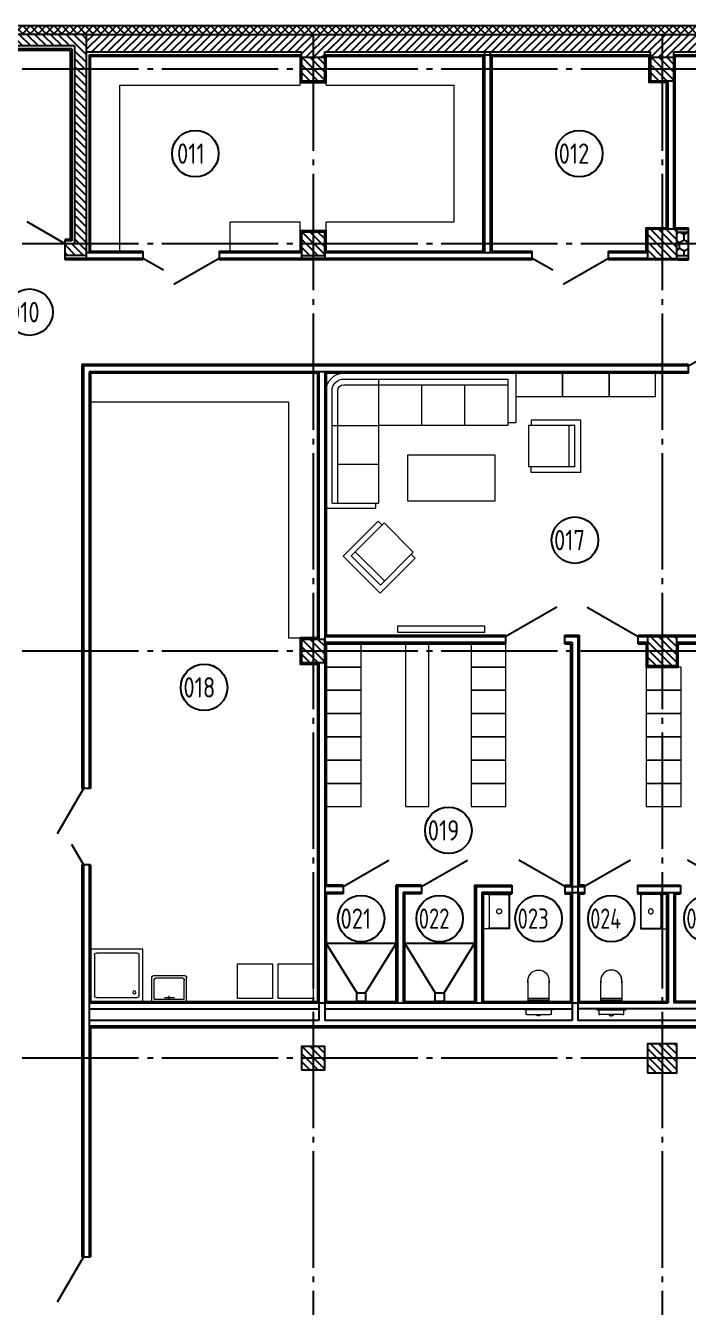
# Model space of a CAD drawing. Header units: millimetres. Extents: x -4830 to 49130, y -6610 to 27750.
# Drawn here: x 7058 to 18450, y 5718 to 27750 of the extents above; entities that cross this region are included whole.
import ezdxf

# ---------------------------------------------------------------- set-up
doc = ezdxf.new("R2010")
doc.units = ezdxf.units.MM
doc.linetypes.add('ГОСТ 2.303 5', pattern=[24, 20, -1.5, 1, -1.5])
doc.layers.add('Оборудование', color=5, linetype='Continuous', lineweight=18)
doc.layers.add('оси', color=7, linetype='Continuous')
doc.layers.add('текст', color=7, linetype='Continuous')
doc.styles.add('ГОСТ 2.304', font='CS_Gost2304.shx')
pattern_1 = [(45, (-7769.68, -10084.31), (-67.35192, 67.35192), [])]
pattern_2 = [(135, (-7769.68, -10084.31), (-67.35192, -67.35192), [])]
pattern_3 = [(90, (-7769.684, -10084.31), (-82.48892, 142.875), [95.25, -190.5]), (210, (-7769.684, -10084.31), (-82.48892, -142.875), [95.25, -190.5]), (150, (-7769.684, -10084.31), (-164.97784, 3e-07), [-190.5, 95.25])]
pattern_4 = [(135, (-1769.68, 13915.69), (-67.35192, -67.35192), [])]
pattern_5 = [(135, (-7769.68, 10915.69), (-67.35192, -67.35192), [])]
pattern_6 = [(135, (-7769.68, -3084.31), (-67.35192, -67.35192), [])]
pattern_7 = [(135, (-1769.68, -84.31), (-67.35192, -67.35192), [])]
pattern_8 = [(135, (-1769.68, 6915.69), (-67.35192, -67.35192), [])]
pattern_9 = [(135, (-7769.68, 13915.69), (-67.35192, -67.35192), [])]
pattern_10 = [(135, (-7769.68, 3915.69), (-67.35192, -67.35192), [])]

# ---------------------------------------------------------------- blocks, each defined once
blk = doc.blocks.new('Инсталляция - унитаз')
at = {"layer": 'Оборудование', "ltscale": 100}
for p, q in [((-215, 225), (-215, 145)), ((-195, 225), (-215, 225)), ((-195, 225), (0, 225)), ((0, 225), (195, 225)), ((215, 225), (195, 225)), ((215, 145), (215, 225)), ((-220, 145), (-250, 145)), ((-250, 145), (-250, 125)), ((-250, 125), (250, 125)), ((220, 145), (-220, 145)), ((-220, 145), (-220, 125)), ((-220, 125), (-220, 145)), ((220, 125), (220, 145)), ((250, 145), (220, 145)), ((220, 145), (220, 125)), ((250, 125), (250, 145)), ((-183, 0), (182, 0)), ((-183, 0), (-183, -20)), ((-172, -20), (-183, -20)), ((-183, -358), (-183, -20)), ((182, -20), (-183, -20)), ((-183, -50), (-183, -20)), ((182, -50), (-183, -50)), ((-183, -50), (182, -50)), ((-183, -319), (-183, -50)), ((-172, 0), (-172, -20)), ((-172, -20), (-172, 0)), ((-172, -20), (-172, 0)), ((-172, -20), (172, -20)), ((-65, -5), (-65, 0)), ((65, -5), (-65, -5)), ((-35, -7), (-35, -5)), ((-35, -5), (-35, -7)), ((-35, -7), (-35, -5)), ((-33, -7), (-35, -7)), ((-35, -7), (-33, -7)), ((-35, -7), (-33, -7)), ((33, -7), (-33, -7)), ((35, -7), (33, -7)), ((33, -7), (35, -7)), ((33, -7), (35, -7)), ((35, -5), (35, -7)), ((35, -7), (35, -5)), ((35, -7), (35, -5)), ((65, 0), (65, -5)), ((172, 0), (172, -20)), ((172, -20), (172, 0)), ((172, 0), (172, -20)), ((172, -20), (182, -20)), ((182, 0), (182, -20)), ((182, -20), (182, -358)), ((182, -20), (182, -50)), ((182, -50), (182, -319)), ((-183, -319), (-183, -358)), ((182, -358), (182, -319))]:
    blk.add_line(p, q, dxfattribs=at)
at = {"layer": 'Оборудование', "ltscale": 100, "flags": 128}
blk.add_lwpolyline([(45, 225), (43, 226), (42, 228), (40, 230), (38, 231), (36, 233), (34, 234), (32, 235), (30, 237), (28, 238), (26, 239), (24, 240), (22, 241), (19, 242), (17, 242), (15, 243), (13, 244), (10, 244), (8, 244), (5, 245), (3, 245), (1, 245), (-2, 245), (-4, 245), (-7, 245), (-9, 244), (-11, 244), (-14, 243), (-16, 243), (-18, 242), (-21, 241), (-23, 241), (-25, 240), (-27, 239), (-29, 237), (-31, 236), (-33, 235), (-35, 234), (-37, 232), (-39, 231), (-41, 229), (-43, 227), (-44, 226)], dxfattribs=at)
at = {"layer": 'Оборудование', "ltscale": 100}
for radius, start, end in [(182, 180, 0), (183, 180, 270), (182, 270, 0)]:
    blk.add_arc((0, -358), radius, start, end, dxfattribs=at)
blk = doc.blocks.new('Sanitary_Basins_Gala_ALBUS-Over-counter-Wash-basin-60x45-cm - ALBUS Over counter Wash basin 60x45 cm_-V44-План на отм _4_200')
at = {"layer": 'Оборудование'}
for p, q in [((-302, -218), (-302, 226)), ((298, -218), (298, 226)), ((-290, 117), (-291, 113)), ((-291, 113), (-291, -199)), ((-288, 121), (-290, 117)), ((-285, 124), (-288, 121)), ((-282, 125), (-285, 124)), ((-277, 126), (-282, 125)), ((-273, 127), (-277, 126)), ((-263, 127), (-273, 127)), ((-263, 127), (264, 127)), ((269, 127), (259, 127)), ((274, 126), (269, 127)), ((278, 125), (274, 126)), ((282, 124), (278, 125)), ((285, 121), (282, 124)), ((286, 117), (285, 121)), ((287, 113), (286, 117)), ((287, -199), (287, 113)), ((-302, -219), (-302, -218)), ((-301, -220), (-302, -219)), ((-301, -221), (-301, -220)), ((-291, -199), (-290, -203)), ((-290, -203), (-288, -207)), ((-288, -207), (-285, -210)), ((-285, -210), (-281, -212)), ((-281, -212), (-277, -213)), ((-277, -213), (-273, -213)), ((-268, -214), (-273, -213)), ((-268, -214), (264, -214)), ((-42, -35), (-43, -39)), ((-43, -39), (-43, -42)), ((-43, -42), (-43, -46)), ((-43, -46), (-43, -50)), ((-43, -50), (-43, -54)), ((-43, -54), (-42, -58)), ((-40, -31), (-42, -35)), ((-42, -58), (-40, -61)), ((-39, -27), (-40, -31)), ((-40, -61), (-39, -65)), ((-37, -23), (-39, -27)), ((-39, -65), (-37, -69)), ((-34, -20), (-37, -23)), ((-37, -69), (-34, -72)), ((-31, -17), (-34, -20)), ((-34, -72), (-31, -75)), ((-28, -14), (-31, -17)), ((-31, -75), (-28, -78)), ((-25, -11), (-28, -14)), ((-28, -78), (-25, -81)), ((-21, -9), (-25, -11)), ((-25, -81), (-21, -83)), ((-17, -8), (-21, -9)), ((-21, -83), (-17, -85)), ((-13, -6), (-17, -8)), ((-17, -85), (-13, -86)), ((-9, -5), (-13, -6)), ((-13, -86), (-9, -87)), ((-6, -5), (-9, -5)), ((-9, -87), (-6, -87)), ((-2, -5), (-6, -5)), ((-6, -87), (-2, -88)), ((2, -5), (-2, -5)), ((-2, -88), (2, -87)), ((6, -5), (2, -5)), ((2, -87), (6, -87)), ((10, -6), (6, -5)), ((6, -87), (10, -86)), ((13, -8), (10, -6)), ((10, -86), (13, -85)), ((17, -9), (13, -8)), ((13, -85), (17, -83)), ((21, -11), (17, -9)), ((17, -83), (21, -81)), ((24, -14), (21, -11)), ((21, -81), (24, -78)), ((27, -17), (24, -14)), ((24, -78), (27, -75)), ((30, -20), (27, -17)), ((27, -75), (30, -72)), ((33, -23), (30, -20)), ((30, -72), (33, -69)), ((35, -27), (33, -23)), ((33, -69), (35, -65)), ((37, -31), (35, -27)), ((35, -65), (37, -61)), ((38, -35), (37, -31)), ((37, -61), (38, -58)), ((39, -39), (38, -35)), ((38, -58), (39, -54)), ((39, -42), (39, -39)), ((40, -46), (39, -42)), ((39, -50), (40, -46)), ((39, -54), (39, -50)), ((264, -214), (269, -213)), ((269, -213), (273, -213)), ((273, -213), (275, -212)), ((275, -212), (278, -212)), ((278, -212), (281, -210)), ((281, -210), (284, -207)), ((284, -207), (286, -205)), ((286, -203), (287, -201)), ((286, -205), (286, -203)), ((287, -201), (287, -199)), ((297, -221), (298, -220)), ((298, -219), (298, -218)), ((298, -220), (298, -219)), ((-300, -222), (-301, -221)), ((-299, -223), (-300, -222)), ((-298, -224), (-299, -223)), ((-297, -224), (-298, -224)), ((-296, -224), (-297, -224)), ((-296, -224), (292, -224)), ((292, -224), (293, -224)), ((293, -224), (294, -224)), ((294, -224), (295, -223)), ((295, -223), (296, -222)), ((296, -222), (297, -221))]:
    blk.add_line(p, q, dxfattribs=at)
at = {"layer": 'Оборудование', "ltscale": 100}
blk.add_line((-302, 226), (298, 226), dxfattribs=at)
blk = doc.blocks.new('ММ35 900х900')
at = {"layer": 'Оборудование', "linetype": 'ByBlock'}
for p, q in [((-899.9424, 0), (-899.9424, -849.9762)), ((0, 0), (-899.9424, 0)), ((0, 0), (0, -849.9762)), ((-804.9456, -99.9972), (-804.9456, -899.9748)), ((-94.9968, -99.9972), (-804.9456, -99.9972)), ((-94.9968, -199.9944), (-804.9456, -199.9944)), ((-94.9968, -99.9972), (-94.9968, -899.9748)), ((-899.9424, -849.9762), (-804.9456, -849.9762)), ((0, -849.9762), (-94.9968, -849.9762)), ((-804.9456, -899.9748), (-94.9968, -899.9748))]:
    blk.add_line(p, q, dxfattribs=at)
blk = doc.blocks.new('диван угловой 1')
at = {"layer": 'Оборудование', "linetype": 'ByBlock'}
for p, q in [((2961, 0), (0, 0)), ((0, 0), (0, -850)), ((2961, -100), (139, -100)), ((139, -100), (139, -900)), ((2961, -200), (139, -200)), ((880, -900), (880, -200)), ((1620, -900), (1620, -200)), ((2361, -100), (2361, -900)), ((3061, -2233), (3061, -300)), ((3161, -2233), (3161, -300)), ((3261, -2317), (3261, -300)), ((0, -850), (139, -850)), ((139, -900), (2361, -900)), ((3161, -900), (2361, -900)), ((2361, -900), (2361, -2233)), ((2361, -1567), (3061, -1567)), ((3161, -2233), (2361, -2233)), ((2411, -2317), (2411, -2233)), ((3261, -2317), (2411, -2317))]:
    blk.add_line(p, q, dxfattribs=at)
for radius in [300, 200, 100]:
    blk.add_arc((2961, -300), radius, 0, 90, dxfattribs=at)
blk = doc.blocks.new('поддон1')
at = {"layer": 'Оборудование'}
for p, q in [((67, 100), (67, 800)), ((100, 833), (800, 833)), ((833, 800), (833, 100)), ((800, 67), (100, 67))]:
    blk.add_line(p, q, dxfattribs=at)
blk.add_lwpolyline([(900, 900), (900, 0), (0, 0), (0, 900)], close=True, dxfattribs=at)
blk.add_circle((149, 158), 27.5, dxfattribs=at)
for centre, start, end in [((100, 800), 90, 180), ((800, 800), 0, 90), ((100, 100), 180, 270), ((800, 100), 270, 0)]:
    blk.add_arc(centre, 33.3, start, end, dxfattribs=at)
blk = doc.blocks.new('мойка')
at = {"layer": 'Оборудование', "lineweight": 18}
for p, q in [((-450, 250), (-450, -250)), ((0, 300), (-399, 300)), ((-40, 260), (-360, 260)), ((-40, 260), (-40, -260)), ((0, 300), (0, -300)), ((-410, 210), (-410, -210)), ((-69, 78), (-69, -91)), ((-40, 0), (-100, 0)), ((0, -300), (-400, -300)), ((-40, -260), (-360, -260))]:
    blk.add_line(p, q, dxfattribs=at)
for centre, radius, start, end in [((-400, 250), 49.7, 88.3906, 180.554), ((-360, 210), 50, 90.0248, 180.0248), ((-360, -210), 49.8, 179.9125, 270.2958), ((-400, -250), 50, 180.0248, 270.0248)]:
    blk.add_arc(centre, radius, start, end, dxfattribs=at)

msp = doc.modelspace()

# ---------------------------------------------------------------- hatches: boundary and pattern name
at = {"ltscale": 100}
h = msp.add_hatch(dxfattribs=at)
h.set_pattern_fill('ANSI37', color=256, scale=30, angle=90)
h.paths.add_polyline_path([(30750, 27750), (-750, 27750), (-750, -800), (11475, -800), (11475, -2700), (12400, -2700), (12400, -800), (30750, -800)])
h.paths.add_polyline_path([(8100, 27600), (30600, 27600), (30600, -650), (12250, -650), (12250, -2550), (11625, -2550), (11625, -650), (8100, -650), (-600, -650), (-600, 5100), (-600, 23800), (-600, 27600)], flags=16)
h = msp.add_hatch(dxfattribs=at)
h.set_pattern_fill('ANSI31', color=256, scale=30, angle=90)
h.set_pattern_definition(pattern_2)
h.paths.add_polyline_path([(8100, 27600), (-600, 27600), (-600, 23800), (6225, 23800), (6225, 24000), (-400, 24000), (-400, 27400), (7900, 27400), (7900, 24000), (7735, 24000), (7735, 23800), (8100, 23800), (8100, 23850)])
h = msp.add_hatch(dxfattribs=at)
h.set_pattern_fill('ANSI31', color=256, scale=30, angle=90)
h.set_pattern_definition(pattern_2)
h.paths.add_polyline_path([(8100, 27600), (-600, 27600), (-600, 23800), (6225, 23800), (6225, 24000), (-400, 24000), (-400, 27400), (7900, 27400), (7900, 24000), (7735, 24000), (7735, 23800), (8100, 23800), (8100, 23850)])
h = msp.add_hatch(dxfattribs=at)
h.set_pattern_fill('ANSI31', color=256, scale=30)
h.set_pattern_definition(pattern_1)
h.paths.add_polyline_path([(30600, 27600), (8100, 27600), (8100, 27300), (11800, 27300), (11800, 27200), (12200, 27200), (12200, 27300), (17800, 27300), (17800, 27200), (18200, 27200), (18200, 27300), (26800, 27300), (26800, 27200), (27200, 27200), (27200, 27300), (29800, 27300), (29800, 27200), (30200, 27200), (30200, 26800), (30300, 26800), (30300, 24200), (30200, 24200), (30200, 23800), (30300, 23800), (30300, 17200), (30200, 17200), (30200, 16800), (30300, 16800), (30300, 10200), (30200, 10200), (30200, 9800), (30300, 9800), (30300, 3200), (30200, 3200), (30200, 2800), (30300, 2800), (30300, 200), (30200, 200), (30200, -200), (29800, -200), (29800, -350), (27250, -350), (27250, -250), (26750, -250), (26750, -350), (18250, -350), (18250, -250), (17750, -250), (17750, -350), (12250, -350), (12250, -250), (11750, -250), (11750, -350), (8100, -350), (8100, -650), (11625, -650), (11625, -2550), (12250, -2550), (12250, -650), (30600, -650)])
h = msp.add_hatch(dxfattribs=at)
h.set_pattern_fill('ANSI31', color=256, scale=30)
h.set_pattern_definition(pattern_1)
h.paths.add_polyline_path([(30600, 27600), (8100, 27600), (8100, 27300), (11800, 27300), (11800, 27200), (12200, 27200), (12200, 27300), (17800, 27300), (17800, 27200), (18200, 27200), (18200, 27300), (26800, 27300), (26800, 27200), (27200, 27200), (27200, 27300), (29800, 27300), (29800, 27200), (30200, 27200), (30200, 26800), (30300, 26800), (30300, 24200), (30200, 24200), (30200, 23800), (30300, 23800), (30300, 17200), (30200, 17200), (30200, 16800), (30300, 16800), (30300, 10200), (30200, 10200), (30200, 9800), (30300, 9800), (30300, 3200), (30200, 3200), (30200, 2800), (30300, 2800), (30300, 200), (30200, 200), (30200, -200), (29800, -200), (29800, -350), (27250, -350), (27250, -250), (26750, -250), (26750, -350), (18250, -350), (18250, -250), (17750, -250), (17750, -350), (12250, -350), (12250, -250), (11750, -250), (11750, -350), (8100, -350), (8100, -650), (11625, -650), (11625, -2550), (12250, -2550), (12250, -650), (30600, -650)])
h = msp.add_hatch(dxfattribs=at)
h.set_pattern_fill('ANSI31', color=256, scale=30, angle=90)
h.set_pattern_definition(pattern_9)
h.paths.add_polyline_path([(12200, 27200), (11800, 27200), (11800, 26800), (12200, 26800)])
h = msp.add_hatch(dxfattribs=at)
h.set_pattern_fill('ANSI31', color=256, scale=30, angle=90)
h.set_pattern_definition(pattern_9)
h.paths.add_polyline_path([(12200, 27200), (11800, 27200), (11800, 26800), (12200, 26800)])
h = msp.add_hatch(dxfattribs=at)
h.set_pattern_fill('ANSI31', color=256, scale=30, angle=90)
h.set_pattern_definition(pattern_4)
h.paths.add_polyline_path([(18200, 27200), (17800, 27200), (17800, 26800), (18200, 26800)])
h = msp.add_hatch(dxfattribs=at)
h.set_pattern_fill('ANSI31', color=256, scale=30, angle=90)
h.set_pattern_definition(pattern_4)
h.paths.add_polyline_path([(18200, 27200), (17800, 27200), (17800, 26800), (18200, 26800)])
h = msp.add_hatch(dxfattribs=at)
h.set_pattern_fill('ANSI31', color=256, scale=30, angle=90)
h.set_pattern_definition(pattern_4)
h.paths.add_polyline_path([(18250, 24250), (17750, 24250), (17750, 23750), (18250, 23750)])
h = msp.add_hatch(dxfattribs=at)
h.set_pattern_fill('ANSI31', color=256, scale=30, angle=90)
h.set_pattern_definition(pattern_4)
h.paths.add_polyline_path([(18250, 24250), (17750, 24250), (17750, 23750), (18250, 23750)])
h = msp.add_hatch(dxfattribs=at)
h.set_pattern_fill('ANSI31', color=256, scale=30, angle=90)
h.set_pattern_definition(pattern_5)
h.paths.add_polyline_path([(12200, 24200), (11800, 24200), (11800, 23800), (12200, 23800)])
h = msp.add_hatch(dxfattribs=at)
h.set_pattern_fill('ANSI31', color=256, scale=30, angle=90)
h.set_pattern_definition(pattern_5)
h.paths.add_polyline_path([(12200, 24200), (11800, 24200), (11800, 23800), (12200, 23800)])
h = msp.add_hatch(dxfattribs=at)
h.set_pattern_fill('HONEY', color=256, scale=30, angle=90)
h.set_pattern_definition(pattern_3)
h.paths.add_polyline_path([(26750, 24200), (19860, 24200), (19860, 23800), (26750, 23800)])
h.paths.add_polyline_path([(18450, 24200), (18250, 24200), (18250, 23800), (18450, 23800)])
h = msp.add_hatch(dxfattribs=at)
h.set_pattern_fill('HONEY', color=256, scale=30, angle=90)
h.set_pattern_definition(pattern_3)
h.paths.add_polyline_path([(26750, 24200), (19860, 24200), (19860, 23800), (26750, 23800)])
h.paths.add_polyline_path([(18450, 24200), (18250, 24200), (18250, 23800), (18450, 23800)])
h = msp.add_hatch(dxfattribs=at)
h.set_pattern_fill('ANSI31', color=256, scale=30, angle=90)
h.set_pattern_definition(pattern_10)
h.paths.add_polyline_path([(12200, 17200), (11800, 17200), (11800, 16800), (12200, 16800)])
h = msp.add_hatch(dxfattribs=at)
h.set_pattern_fill('ANSI31', color=256, scale=30, angle=90)
h.set_pattern_definition(pattern_10)
h.paths.add_polyline_path([(12200, 17200), (11800, 17200), (11800, 16800), (12200, 16800)])
h = msp.add_hatch(dxfattribs=at)
h.set_pattern_fill('ANSI31', color=256, scale=30, angle=90)
h.set_pattern_definition(pattern_8)
h.paths.add_polyline_path([(18250, 17250), (17750, 17250), (17750, 16750), (18250, 16750)])
h = msp.add_hatch(dxfattribs=at)
h.set_pattern_fill('ANSI31', color=256, scale=30, angle=90)
h.set_pattern_definition(pattern_8)
h.paths.add_polyline_path([(18250, 17250), (17750, 17250), (17750, 16750), (18250, 16750)])
h = msp.add_hatch(dxfattribs=at)
h.set_pattern_fill('ANSI31', color=256, scale=30, angle=90)
h.set_pattern_definition(pattern_6)
h.paths.add_polyline_path([(12200, 10200), (11800, 10200), (11800, 9800), (12200, 9800)])
h = msp.add_hatch(dxfattribs=at)
h.set_pattern_fill('ANSI31', color=256, scale=30, angle=90)
h.set_pattern_definition(pattern_6)
h.paths.add_polyline_path([(12200, 10200), (11800, 10200), (11800, 9800), (12200, 9800)])
h = msp.add_hatch(dxfattribs=at)
h.set_pattern_fill('ANSI31', color=256, scale=30, angle=90)
h.set_pattern_definition(pattern_7)
h.paths.add_polyline_path([(18250, 10250), (17750, 10250), (17750, 9750), (18250, 9750)])
h = msp.add_hatch(dxfattribs=at)
h.set_pattern_fill('ANSI31', color=256, scale=30, angle=90)
h.set_pattern_definition(pattern_7)
h.paths.add_polyline_path([(18250, 10250), (17750, 10250), (17750, 9750), (18250, 9750)])

# ---------------------------------------------------------------- linework, layer by layer
for p, q in [((-750, 27750), (30750, 27750)), ((-750, 27750), (30750, 27750)), ((8100, 27600), (-600, 27600)), ((8100, 27600), (-600, 27600)), ((8100, 27600), (8100, 23800)), ((8100, 27600), (30600, 27600)), ((8100, 27600), (8100, 23800)), ((8100, 27600), (30600, 27600)), ((7900, 27400), (-400, 27400)), ((7900, 27400), (-400, 27400)), ((7850, 27350), (-350, 27350)), ((7850, 27350), (-350, 27350)), ((7825, 27325), (-325, 27325)), ((7825, 27325), (-325, 27325)), ((7825, 27325), (7825, 24075)), ((7825, 27325), (7825, 24075)), ((7850, 27350), (7850, 24050)), ((7850, 27350), (7850, 24050)), ((7900, 27400), (7900, 24000)), ((7900, 27400), (7900, 24000)), ((8100, 27300), (11800, 27300)), ((8100, 27300), (11800, 27300)), ((8150, 27250), (11800, 27250)), ((8150, 27250), (8150, 23850)), ((8150, 27250), (11800, 27250)), ((8150, 27250), (8150, 23850)), ((8175, 27225), (11775, 27225)), ((8175, 23875), (8175, 27225)), ((8175, 27225), (11775, 27225)), ((8175, 23875), (8175, 27225)), ((11800, 27200), (11800, 27300)), ((11800, 27200), (11800, 27300)), ((12200, 27300), (17800, 27300)), ((12200, 27200), (12200, 27300)), ((12200, 27300), (17800, 27300)), ((12200, 27200), (12200, 27300)), ((12200, 27250), (17800, 27250)), ((12200, 27250), (17800, 27250)), ((12225, 27225), (14925, 27225)), ((12225, 27225), (14925, 27225)), ((14925, 23875), (14925, 27225)), ((14925, 23875), (14925, 27225)), ((14950, 23850), (14950, 27300)), ((14950, 23850), (14950, 27300)), ((15050, 23850), (15050, 27300)), ((15050, 23850), (15050, 27300)), ((15075, 27225), (17775, 27225)), ((15075, 23875), (15075, 27225)), ((15075, 27225), (17775, 27225)), ((15075, 23875), (15075, 27225)), ((17800, 27200), (17800, 27300)), ((17800, 27200), (17800, 27300)), ((18200, 27300), (26800, 27300)), ((18200, 27200), (18200, 27300)), ((18200, 27300), (26800, 27300)), ((18200, 27200), (18200, 27300)), ((18200, 24250), (18200, 27250)), ((18200, 27250), (26800, 27250)), ((18200, 24250), (18200, 27250)), ((18200, 27250), (26800, 27250)), ((18225, 24275), (18225, 27225)), ((18225, 27225), (20225, 27225)), ((18225, 24275), (18225, 27225)), ((18225, 27225), (20225, 27225)), ((18075, 24275), (18075, 26775)), ((18075, 24275), (18075, 26775)), ((18100, 24250), (18100, 26800)), ((18100, 24250), (18100, 26800)), ((7735, 24000), (7085.5, 24375)), ((7735, 24000), (7085.5, 24375)), ((18225, 24275), (18450, 24275)), ((18225, 24275), (18450, 24275)), ((18250, 24250), (18450, 24250)), ((18250, 24250), (18450, 24250)), ((18450, 23725), (18450, 24275)), ((18450, 23725), (18450, 24275)), ((7825, 24075), (7735, 24075)), ((7735, 23725), (7735, 24075)), ((7825, 24075), (7735, 24075)), ((7735, 23725), (7735, 24075)), ((7850, 24050), (7735, 24050)), ((7850, 24050), (7735, 24050)), ((18250, 24200), (18450, 24200)), ((18250, 24200), (18450, 24200)), ((7900, 24000), (7735, 24000)), ((7900, 24000), (7735, 24000)), ((8100, 23800), (7735, 23800)), ((8100, 23800), (7735, 23800)), ((8100, 23850), (9075, 23850)), ((8100, 23850), (8100, 23750)), ((8100, 23850), (9075, 23850)), ((8100, 23850), (8100, 23750)), ((8175, 23875), (9075, 23875)), ((8175, 23875), (9075, 23875)), ((9075, 23875), (9075, 23725)), ((9075, 23875), (9075, 23725)), ((10385, 23875), (11775, 23875)), ((10385, 23875), (10385, 23725)), ((10385, 23875), (11775, 23875)), ((10385, 23875), (10385, 23725)), ((10385, 23850), (11800, 23850)), ((10385, 23850), (11800, 23850)), ((11800, 23850), (11800, 23750)), ((11800, 23850), (11800, 23750)), ((12200, 23850), (15765, 23850)), ((12200, 23850), (12200, 23750)), ((12200, 23850), (15765, 23850)), ((12200, 23850), (12200, 23750)), ((12225, 23875), (14925, 23875)), ((12225, 23875), (14925, 23875)), ((15075, 23875), (15765, 23875)), ((15075, 23875), (15765, 23875)), ((15765, 23725), (15765, 23875)), ((15765, 23725), (15765, 23875)), ((17075, 23875), (17725, 23875)), ((17075, 23725), (17075, 23875)), ((17075, 23875), (17725, 23875)), ((17075, 23725), (17075, 23875)), ((17075, 23850), (17750, 23850)), ((17075, 23850), (17750, 23850)), ((18250, 23800), (18450, 23800)), ((18250, 23800), (18450, 23800)), ((9075, 23750), (7735, 23750)), ((9075, 23750), (7735, 23750)), ((9075, 23725), (7735, 23725)), ((9075, 23725), (7735, 23725)), ((9430.1, 23545), (9075, 23750)), ((9430.1, 23545), (9075, 23750)), ((10385, 23750), (9605.6, 23300)), ((10385, 23750), (9605.6, 23300)), ((15765, 23750), (10385, 23750)), ((15765, 23750), (10385, 23750)), ((15765, 23725), (10385, 23725)), ((15765, 23725), (10385, 23725)), ((16120.1, 23545), (15765, 23750)), ((16120.1, 23545), (15765, 23750)), ((17075, 23750), (16295.6, 23300)), ((17075, 23750), (16295.6, 23300)), ((17750, 23750), (17075, 23750)), ((17750, 23750), (17075, 23750)), ((18275, 23725), (17075, 23725)), ((18275, 23725), (17075, 23725)), ((18250, 23750), (18450, 23750)), ((18250, 23750), (18450, 23750)), ((18275, 23725), (18450, 23725)), ((18275, 23725), (18450, 23725)), ((18450, 21900), (19229.4, 22350)), ((18450, 21900), (19229.4, 22350)), ((8025, 21925), (8025, 14635)), ((18450, 21925), (8025, 21925)), ((8025, 21925), (8025, 14635)), ((18450, 21925), (8025, 21925)), ((8050, 21900), (8050, 14635)), ((18450, 21900), (8050, 21900)), ((8050, 21900), (8050, 14635)), ((18450, 21900), (8050, 21900)), ((18450, 21775), (18450, 21925)), ((18450, 21775), (18450, 21925)), ((8150, 21800), (8150, 14635)), ((18450, 21800), (8150, 21800)), ((8150, 21800), (8150, 14635)), ((18450, 21800), (8150, 21800)), ((8175, 21775), (8175, 14635)), ((12075, 21775), (8175, 21775)), ((8175, 21775), (8175, 14635)), ((12075, 21775), (8175, 21775)), ((12075, 21775), (12075, 17225)), ((12075, 21775), (12075, 17225)), ((12100, 21800), (12100, 17200)), ((12100, 21800), (12100, 17200)), ((12200, 21800), (12200, 10650)), ((12200, 21800), (12200, 10650)), ((18450, 21775), (12225, 21775)), ((12225, 21775), (12225, 17275)), ((18450, 21775), (12225, 21775)), ((12225, 21775), (12225, 17275)), ((16189.7, 17755), (15315, 17250)), ((16189.7, 17755), (15315, 17250)), ((16710.3, 17755), (17585, 17250)), ((16710.3, 17755), (17585, 17250)), ((12200, 17250), (15315, 17250)), ((12200, 17250), (15315, 17250)), ((12225, 17275), (15315, 17275)), ((12225, 17275), (15315, 17275)), ((15315, 17125), (15315, 17275)), ((15315, 17125), (15315, 17275)), ((16325, 17275), (16575, 17275)), ((16325, 17125), (16325, 17275)), ((16325, 17275), (16575, 17275)), ((16325, 17125), (16325, 17275)), ((16325, 17250), (16550, 17250)), ((16325, 17250), (16550, 17250)), ((16550, 17250), (16550, 10650)), ((16550, 17250), (16550, 10650)), ((16575, 17275), (16575, 12975)), ((16575, 17275), (16575, 12975)), ((17585, 17275), (20775.2, 17275)), ((17585, 17125), (17585, 17275)), ((17585, 17275), (20775.2, 17275)), ((17585, 17125), (17585, 17275)), ((17585, 17250), (25150, 17250)), ((17585, 17250), (25150, 17250)), ((12200, 17150), (15315, 17150)), ((12200, 17150), (15315, 17150)), ((12225, 17125), (15315, 17125)), ((12225, 17125), (12225, 12975)), ((12225, 17125), (15315, 17125)), ((12225, 17125), (12225, 12975)), ((16325, 17150), (16450, 17150)), ((16325, 17150), (16450, 17150)), ((16325, 17125), (16425, 17125)), ((16325, 17125), (16425, 17125)), ((16425, 17125), (16425, 12975)), ((16425, 17125), (16425, 12975)), ((16450, 17150), (16450, 10650)), ((16450, 17150), (16450, 10650)), ((17585, 17150), (17750, 17150)), ((17585, 17150), (17750, 17150)), ((17585, 17125), (17725, 17125)), ((17585, 17125), (17725, 17125)), ((18250, 17150), (25150, 17150)), ((18250, 17150), (25150, 17150)), ((18275, 17125), (25125, 17125)), ((18275, 17125), (25125, 17125)), ((12075, 16775), (12075, 10975)), ((12075, 16775), (12075, 10975)), ((12100, 16800), (12100, 10650)), ((12100, 16800), (12100, 10650)), ((8050, 14635), (7600, 13855.6)), ((8050, 14635), (7600, 13855.6)), ((8175, 14635), (8025, 14635)), ((8175, 14635), (8025, 14635)), ((7845, 13680.1), (8050, 13325)), ((7845, 13680.1), (8050, 13325)), ((8025, 13325), (8025, 10275)), ((8175, 13325), (8025, 13325)), ((8025, 13325), (8025, 10275)), ((8175, 13325), (8025, 13325)), ((8050, 13325), (8050, 10250)), ((8050, 13325), (8050, 10250)), ((8150, 13325), (8150, 10850)), ((8150, 13325), (8150, 10850)), ((8175, 13325), (8175, 10975)), ((8175, 13325), (8175, 10975)), ((12515, 12950), (13303.1, 13405)), ((12515, 12950), (13303.1, 13405)), ((13865, 12950), (14653.1, 13405)), ((13865, 12950), (14653.1, 13405)), ((16325, 12950), (15536.9, 13405)), ((16325, 12950), (15536.9, 13405)), ((17453.1, 13405), (16665, 12950)), ((17453.1, 13405), (16665, 12950)), ((19225, 12950), (18436.9, 13405)), ((19225, 12950), (18436.9, 13405)), ((12515, 12950), (12200, 12950)), ((12515, 12950), (12200, 12950)), ((12515, 12850), (12200, 12850)), ((12515, 12850), (12200, 12850)), ((12515, 12975), (12225, 12975)), ((12515, 12975), (12225, 12975)), ((12515, 12825), (12225, 12825)), ((12225, 12825), (12225, 10975)), ((12515, 12825), (12225, 12825)), ((12225, 12825), (12225, 10975)), ((12515, 12975), (12515, 12825)), ((12515, 12975), (12515, 12825)), ((13425, 10975), (13425, 12975)), ((13865, 12975), (13425, 12975)), ((13425, 12975), (13425, 10975)), ((13425, 10975), (13425, 12975)), ((13865, 12975), (13425, 12975)), ((13425, 12975), (13425, 10975)), ((13865, 12950), (13450, 12950)), ((13450, 12950), (13450, 10950)), ((13865, 12950), (13450, 12950)), ((13450, 12950), (13450, 10950)), ((13865, 12850), (13550, 12850)), ((13550, 12850), (13550, 10950)), ((13865, 12850), (13550, 12850)), ((13550, 12850), (13550, 10950)), ((13865, 12825), (13575, 12825)), ((13575, 10975), (13575, 12825)), ((13865, 12825), (13575, 12825)), ((13575, 10975), (13575, 12825)), ((13865, 12975), (13865, 12825)), ((13865, 12975), (13865, 12825)), ((14775, 12975), (14775, 10975)), ((14775, 12975), (15415, 12975)), ((14775, 12975), (14775, 10975)), ((14775, 12975), (15415, 12975)), ((14800, 12950), (14800, 10950)), ((14800, 12950), (15415, 12950)), ((14800, 12950), (14800, 10950)), ((14800, 12950), (15415, 12950)), ((14900, 12850), (14900, 10950)), ((15415, 12850), (14900, 12850)), ((14900, 12850), (14900, 10950)), ((15415, 12850), (14900, 12850)), ((14925, 12825), (14925, 10975)), ((14925, 12825), (15415, 12825)), ((14925, 12825), (14925, 10975)), ((14925, 12825), (15415, 12825)), ((15415, 12975), (15415, 12825)), ((15415, 12975), (15415, 12825)), ((16325, 12975), (16425, 12975)), ((16325, 12975), (16325, 12825)), ((16325, 12975), (16425, 12975)), ((16325, 12975), (16325, 12825)), ((16325, 12950), (16665, 12950)), ((16325, 12950), (16665, 12950)), ((16325, 12850), (16665, 12850)), ((16325, 12850), (16665, 12850)), ((16325, 12825), (16425, 12825)), ((16325, 12825), (16425, 12825)), ((16425, 12825), (16425, 10975)), ((16425, 12825), (16425, 10975)), ((16665, 12975), (16575, 12975)), ((16665, 12975), (16575, 12975)), ((16575, 12825), (16575, 10975)), ((16575, 12825), (16665, 12825)), ((16575, 12825), (16575, 10975)), ((16575, 12825), (16665, 12825)), ((16665, 12975), (16665, 12825)), ((16665, 12975), (16665, 12825)), ((17575, 12975), (17575, 12825)), ((17575, 12975), (18315, 12975)), ((17575, 12975), (17575, 12825)), ((17575, 12975), (18315, 12975)), ((18315, 12950), (17575, 12950)), ((18315, 12950), (17575, 12950)), ((17575, 12850), (18315, 12850)), ((17575, 12850), (18315, 12850)), ((17575, 12825), (18075, 12825)), ((17575, 12825), (18075, 12825)), ((18075, 12825), (18075, 10975)), ((18075, 12825), (18075, 10975)), ((18075, 12825), (18075, 10975)), ((18075, 12825), (18075, 10975)), ((18100, 12850), (18100, 10950)), ((18100, 12850), (18100, 10950)), ((18100, 12850), (18100, 10950)), ((18100, 12850), (18100, 10950)), ((18200, 12850), (18200, 10950)), ((18200, 12850), (18315, 12850)), ((18200, 12850), (18200, 10950)), ((18200, 12850), (18200, 10950)), ((18200, 12850), (18315, 12850)), ((18200, 12850), (18200, 10950)), ((18225, 12825), (18225, 10975)), ((18225, 12825), (18225, 10975)), ((18225, 12825), (18315, 12825)), ((18225, 12825), (18225, 10975)), ((18225, 12825), (18225, 10975)), ((18225, 12825), (18315, 12825)), ((18315, 12975), (18315, 12825)), ((18315, 12975), (18315, 12825)), ((13425, 11975), (12225, 11975)), ((12225, 11975), (12750, 11125)), ((13425, 11975), (12225, 11975)), ((12225, 11975), (12750, 11125)), ((12900, 11125), (13425, 11975)), ((12900, 11125), (13425, 11975)), ((14775, 11975), (13575, 11975)), ((13575, 11975), (14100, 11125)), ((14775, 11975), (13575, 11975)), ((13575, 11975), (14100, 11125)), ((14250, 11125), (14775, 11975)), ((14250, 11125), (14775, 11975)), ((8150, 10950), (18100, 10950)), ((8150, 10950), (18100, 10950)), ((8175, 10975), (12075, 10975)), ((8175, 10975), (12075, 10975)), ((12225, 10975), (13425, 10975)), ((12225, 10975), (13425, 10975)), ((13575, 10975), (14775, 10975)), ((13575, 10975), (14775, 10975)), ((14925, 10975), (16425, 10975)), ((14925, 10975), (16425, 10975)), ((16575, 10975), (18075, 10975)), ((16575, 10975), (18075, 10975)), ((21100, 10950), (18200, 10950)), ((21100, 10950), (18200, 10950)), ((19725, 10975), (18225, 10975)), ((19725, 10975), (18225, 10975)), ((8150, 10650), (8150, 6585)), ((8150, 10650), (8150, 6585)), ((30300, 10550), (8150, 10550)), ((30300, 10550), (8150, 10550)), ((8175, 10525), (8175, 6585)), ((30300, 10525), (8175, 10525)), ((8175, 10525), (8175, 6585)), ((30300, 10525), (8175, 10525)), ((8025, 10275), (8025, 6585)), ((8025, 10275), (8025, 6585)), ((8050, 10250), (8050, 6585)), ((8050, 10250), (8050, 6585)), ((8050, 6585), (7600, 5805.6)), ((8050, 6585), (7600, 5805.6)), ((8025, 6585), (8175, 6585)), ((8025, 6585), (8175, 6585))]:
    msp.add_line(p, q, dxfattribs=at)
at = {"lineweight": -3, "ltscale": 100}
for p, q in [((8150, 10850), (12100, 10850)), ((8150, 10850), (8150, 10650)), ((8150, 10850), (12100, 10850)), ((8150, 10850), (8150, 10650)), ((12100, 10850), (12100, 10650)), ((12100, 10850), (12100, 10650)), ((12200, 10850), (16450, 10850)), ((12200, 10850), (12200, 10650)), ((12200, 10850), (16450, 10850)), ((12200, 10850), (12200, 10650)), ((16450, 10850), (16450, 10650)), ((16450, 10850), (16450, 10650)), ((21100, 10850), (16550, 10850)), ((16550, 10850), (16550, 10650)), ((21100, 10850), (16550, 10850)), ((16550, 10850), (16550, 10650)), ((12100, 10650), (8150, 10650)), ((12100, 10650), (8150, 10650)), ((16450, 10650), (12200, 10650)), ((16450, 10650), (12200, 10650)), ((21100, 10650), (16550, 10650)), ((21100, 10650), (16550, 10650))]:
    msp.add_line(p, q, dxfattribs=at)
at = {"ltscale": 100}
for points in [[(11775, 27225), (11775, 26775), (12225, 26775), (12225, 27225)], [(11775, 27225), (11775, 26775), (12225, 26775), (12225, 27225)], [(18075, 26775), (17775, 26775), (17775, 27225), (17775, 27225)], [(18075, 26775), (17775, 26775), (17775, 27225), (17775, 27225)], [(17725, 23875), (17725, 23875), (17725, 24275), (18075, 24275)], [(17725, 23875), (17725, 23875), (17725, 24275), (18075, 24275)], [(12225, 23875), (12225, 24225), (11775, 24225), (11775, 23875)], [(12225, 23875), (12225, 24225), (11775, 24225), (11775, 23875)], [(12075, 17225), (11775, 17225), (11775, 16775), (12075, 16775)], [(12075, 17225), (11775, 17225), (11775, 16775), (12075, 16775)], [(17725, 17125), (17725, 16725), (18275, 16725), (18275, 17125)], [(17725, 17125), (17725, 16725), (18275, 16725), (18275, 17125)]]:
    msp.add_lwpolyline(points, dxfattribs=at)
for points in [[(11800, 26800), (12200, 26800), (12200, 27200), (11800, 27200)], [(11800, 26800), (12200, 26800), (12200, 27200), (11800, 27200)], [(17800, 26800), (18200, 26800), (18200, 27200), (17800, 27200)], [(17800, 26800), (18200, 26800), (18200, 27200), (17800, 27200)], [(17750, 23750), (18250, 23750), (18250, 24250), (17750, 24250)], [(17750, 23750), (18250, 23750), (18250, 24250), (17750, 24250)], [(11800, 23800), (12200, 23800), (12200, 24200), (11800, 24200)], [(11800, 23800), (12200, 23800), (12200, 24200), (11800, 24200)], [(11800, 16800), (12200, 16800), (12200, 17200), (11800, 17200)], [(11800, 16800), (12200, 16800), (12200, 17200), (11800, 17200)], [(17750, 16750), (18250, 16750), (18250, 17250), (17750, 17250)], [(17750, 16750), (18250, 16750), (18250, 17250), (17750, 17250)], [(12750, 10975), (12750, 11125), (12900, 11125), (12900, 10975)], [(12750, 10975), (12750, 11125), (12900, 11125), (12900, 10975)], [(14100, 10975), (14100, 11125), (14250, 11125), (14250, 10975)], [(14100, 10975), (14100, 11125), (14250, 11125), (14250, 10975)], [(11800, 9800), (12200, 9800), (12200, 10200), (11800, 10200)], [(11800, 9800), (12200, 9800), (12200, 10200), (11800, 10200)], [(17750, 9750), (18250, 9750), (18250, 10250), (17750, 10250)], [(17750, 9750), (18250, 9750), (18250, 10250), (17750, 10250)]]:
    msp.add_lwpolyline(points, close=True, dxfattribs=at)
at = {"layer": 'Оборудование'}
for p, q in [((8675, 26725), (11775, 26725)), ((8675, 23875), (8675, 26725)), ((8675, 26725), (11775, 26725)), ((8675, 23875), (8675, 26725)), ((12225, 26725), (14425, 26725)), ((12225, 26725), (14425, 26725)), ((14425, 24375), (14425, 26725)), ((14425, 24375), (14425, 26725)), ((10575, 24375), (11775, 24375)), ((10575, 24375), (11775, 24375)), ((12225, 24375), (14425, 24375)), ((12225, 24375), (14425, 24375)), ((11575, 21275), (8175, 21275)), ((11575, 21275), (8175, 21275)), ((11575, 21275), (11575, 17225)), ((11575, 21275), (11575, 17225))]:
    msp.add_line(p, q, dxfattribs=at)
at = {"layer": 'Оборудование', "ltscale": 100}
for p, q in [((11775, 26725), (11775, 26775)), ((11775, 26725), (11775, 26775)), ((12225, 26725), (12225, 26775)), ((12225, 26725), (12225, 26775)), ((10575, 23875), (10575, 24375)), ((10575, 23875), (10575, 24375)), ((11775, 24225), (11775, 24375)), ((11775, 24225), (11775, 24375)), ((12225, 24225), (12225, 24375)), ((12225, 24225), (12225, 24375)), ((11575, 17225), (11775, 17225)), ((11575, 17225), (11775, 17225))]:
    msp.add_line(p, q, dxfattribs=at)
for points in [[(15485.9, 21775), (15485.9, 21375), (16285.9, 21375), (16285.9, 21775)], [(15485.9, 21775), (15485.9, 21375), (16285.9, 21375), (16285.9, 21775)], [(16285.9, 21775), (16285.9, 21375), (17085.9, 21375), (17085.9, 21775)], [(16285.9, 21775), (16285.9, 21375), (17085.9, 21375), (17085.9, 21775)], [(17085.9, 21775), (17085.9, 21375), (17885.9, 21375), (17885.9, 21775)], [(17085.9, 21775), (17085.9, 21375), (17885.9, 21375), (17885.9, 21775)], [(15125, 20375), (15125, 19575), (13625, 19575), (13625, 20375)], [(15125, 20375), (15125, 19575), (13625, 19575), (13625, 20375)], [(13451.5, 17325), (14951.5, 17325), (14951.5, 17425), (13451.5, 17425)], [(13451.5, 17325), (14951.5, 17325), (14951.5, 17425), (13451.5, 17425)], [(12225, 17125), (12225, 16725), (12825, 16725), (12825, 17125)], [(12225, 17125), (12225, 16725), (12825, 16725), (12825, 17125)], [(13590, 14325), (13990, 14325), (13990, 17125), (13590, 17125)], [(13590, 14325), (13990, 14325), (13990, 17125), (13590, 17125)], [(14715, 17125), (14715, 16725), (15315, 16725), (15315, 17125)], [(14715, 17125), (14715, 16725), (15315, 16725), (15315, 17125)], [(12225, 16725), (12225, 16325), (12825, 16325), (12825, 16725)], [(12225, 16725), (12225, 16325), (12825, 16325), (12825, 16725)], [(14715, 16725), (14715, 16325), (15315, 16325), (15315, 16725)], [(14715, 16725), (14715, 16325), (15315, 16325), (15315, 16725)], [(17725, 16725), (17725, 16325), (18325, 16325), (18325, 16725)], [(17725, 16725), (17725, 16325), (18325, 16325), (18325, 16725)], [(12225, 16325), (12225, 15925), (12825, 15925), (12825, 16325)], [(12225, 16325), (12225, 15925), (12825, 15925), (12825, 16325)], [(14715, 16325), (14715, 15925), (15315, 15925), (15315, 16325)], [(14715, 16325), (14715, 15925), (15315, 15925), (15315, 16325)], [(17725, 16325), (17725, 15925), (18325, 15925), (18325, 16325)], [(17725, 16325), (17725, 15925), (18325, 15925), (18325, 16325)], [(12225, 15925), (12225, 15525), (12825, 15525), (12825, 15925)], [(12225, 15925), (12225, 15525), (12825, 15525), (12825, 15925)], [(14715, 15925), (14715, 15525), (15315, 15525), (15315, 15925)], [(14715, 15925), (14715, 15525), (15315, 15525), (15315, 15925)], [(17725, 15925), (17725, 15525), (18325, 15525), (18325, 15925)], [(17725, 15925), (17725, 15525), (18325, 15525), (18325, 15925)], [(12225, 15525), (12225, 15125), (12825, 15125), (12825, 15525)], [(12225, 15525), (12225, 15125), (12825, 15125), (12825, 15525)], [(14715, 15525), (14715, 15125), (15315, 15125), (15315, 15525)], [(14715, 15525), (14715, 15125), (15315, 15125), (15315, 15525)], [(17725, 15525), (17725, 15125), (18325, 15125), (18325, 15525)], [(17725, 15525), (17725, 15125), (18325, 15125), (18325, 15525)], [(12225, 15125), (12225, 14725), (12825, 14725), (12825, 15125)], [(12225, 15125), (12225, 14725), (12825, 14725), (12825, 15125)], [(14715, 15125), (14715, 14725), (15315, 14725), (15315, 15125)], [(14715, 15125), (14715, 14725), (15315, 14725), (15315, 15125)], [(17725, 15125), (17725, 14725), (18325, 14725), (18325, 15125)], [(17725, 15125), (17725, 14725), (18325, 14725), (18325, 15125)], [(12225, 14725), (12225, 14325), (12825, 14325), (12825, 14725)], [(12225, 14725), (12225, 14325), (12825, 14325), (12825, 14725)], [(14715, 14725), (14715, 14325), (15315, 14325), (15315, 14725)], [(14715, 14725), (14715, 14325), (15315, 14325), (15315, 14725)], [(17725, 14725), (17725, 14325), (18325, 14325), (18325, 14725)], [(17725, 14725), (17725, 14325), (18325, 14325), (18325, 14725)]]:
    msp.add_lwpolyline(points, close=True, dxfattribs=at)
at = {"layer": 'Оборудование'}
for points in [[(11300, 11625), (11300, 11025), (10700, 11025), (10700, 11625)], [(11300, 11625), (11300, 11025), (10700, 11025), (10700, 11625)], [(12000, 11625), (12000, 11025), (11400, 11025), (11400, 11625)], [(12000, 11625), (12000, 11025), (11400, 11025), (11400, 11625)]]:
    msp.add_lwpolyline(points, close=True, dxfattribs=at)
at = {"layer": 'оси', "linetype": 'ГОСТ 2.303 5', "lineweight": 25, "ltscale": 100}
for points in [[(12000, 27600), (12000, -5110)], [(18000, 27600), (18000, -5110)], [(30600, 27000), (-3330, 27000)], [(30600, 24000), (-3330, 24000)], [(30600, 17000), (-3330, 17000)], [(30600, 10000), (-3330, 10000)]]:
    msp.add_lwpolyline(points, dxfattribs=at)
at = {"layer": 'текст', "linetype": 'Continuous', "lineweight": 25, "ltscale": 100}
for centre in [(9975, 25550), (16575, 25550), (7125, 22825), (16500.1, 18905.4), (10125, 16375), (14325, 13916.8), (12825, 12400), (14175, 12400), (15875, 12400), (17125, 12400), (18775, 12400)]:
    msp.add_circle(centre, 400, dxfattribs=at)

# ---------------------------------------------------------------- block references
at = {"layer": 'Оборудование', "xscale": -1}
for name, p in [('диван угловой 1', (15485.9, 21775)), ('диван угловой 1', (15485.9, 21775)), ('поддон1', (9075, 10975)), ('поддон1', (9075, 10975))]:
    msp.add_blockref(name, p, dxfattribs=at)
at = {"layer": 'Оборудование'}
for name, p, rotation in [('ММ35 900х900', (16600, 20070.1), 270), ('ММ35 900х900', (16600, 20070.1), 270), ('Sanitary_Basins_Gala_ALBUS-Over-counter-Wash-basin-60x45-cm - ALBUS Over counter Wash basin 60x45 cm_-V44-План на отм _4_200', (17849.1, 12523.1), 270), ('Sanitary_Basins_Gala_ALBUS-Over-counter-Wash-basin-60x45-cm - ALBUS Over counter Wash basin 60x45 cm_-V44-План на отм _4_200', (17849.1, 12523.1), 270), ('Инсталляция - унитаз', (17125, 10975), 180), ('Инсталляция - унитаз', (17125, 10975), 180)]:
    msp.add_blockref(name, p, dxfattribs=dict(at, rotation=rotation))
at = {"layer": 'Оборудование', "xscale": -1}
for name, p, rotation in [('ММ35 900х900', (13152.7, 17995.1), 134.9999999999981), ('ММ35 900х900', (13152.7, 17995.1), 134.9999999999981), ('Sanitary_Basins_Gala_ALBUS-Over-counter-Wash-basin-60x45-cm - ALBUS Over counter Wash basin 60x45 cm_-V44-План на отм _4_200', (15150.9, 12523.1), 90), ('Sanitary_Basins_Gala_ALBUS-Over-counter-Wash-basin-60x45-cm - ALBUS Over counter Wash basin 60x45 cm_-V44-План на отм _4_200', (15150.9, 12523.1), 90), ('Инсталляция - унитаз', (15875, 10975), 180), ('Инсталляция - унитаз', (15875, 10975), 180)]:
    msp.add_blockref(name, p, dxfattribs=dict(at, rotation=rotation))
at = {"layer": 'Оборудование', "ltscale": 100, "xscale": -1, "rotation": 90}
msp.add_blockref('мойка', (9525, 10975), dxfattribs=at)
msp.add_blockref('мойка', (9525, 10975), dxfattribs=at)

# ---------------------------------------------------------------- texts
at = {"layer": 'текст', "linetype": 'Continuous', "lineweight": 25, "ltscale": 100, "char_height": 350, "attachment_point": 1, "style": 'ГОСТ 2.304'}
for s, insert, width in [('\\f|b0|i0|c1|p0;\\W1.0000000000;\\T1.0000000000;\\o\\l011', (9660, 25725), 1183.333), ('\\f|b0|i0|c1|p0;\\W1.0000000000;\\T1.0000000000;\\o\\l012', (16220.6, 25725), 1250), ('\\f|b0|i0|c1|p0;\\W1.0000000000;\\T1.0000000000;\\o\\l010', (6770.6, 23000), 1250), ('\\f|b0|i0|c1|p0;\\W1.0000000000;\\T1.0000000000;\\o\\l017', (16141.3, 19080.4), 1250), ('\\f|b0|i0|c1|p0;\\W1.0000000000;\\T1.0000000000;\\o\\l018', (9770.6, 16550), 1250), ('\\f|b0|i0|c1|p0;\\W1.0000000000;\\T1.0000000000;\\o\\l019', (13970.6, 14091.8), 1250), ('\\f|b0|i0|c1|p0;\\W1.0000000000;\\T1.0000000000;\\o\\l021', (12470.6, 12575), 1250), ('\\f|b0|i0|c1|p0;\\W0.9134926013;\\T1.0000000000;\\o\\l022', (13815.3, 12575), 1202.765), ('\\f|b0|i0|c1|p0;\\W0.9134926013;\\T1.0000000000;\\o\\l023', (15515.3, 12575), 1202.765), ('\\f|b0|i0|c1|p0;\\W0.8840250981;\\T1.0000000000;\\o\\l024', (16765.3, 12575), 1163.966), ('\\f|b0|i0|c1|p0;\\W0.9134926013;\\T1.0000000000;\\o\\l025', (18415.3, 12575), 1202.765)]:
    msp.add_mtext(s, dxfattribs=dict(at, insert=insert, width=width))

doc.saveas('drawing.dxf')
